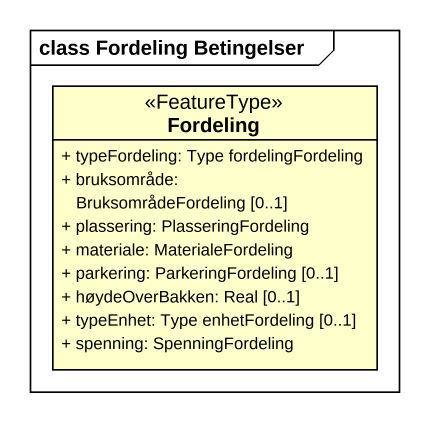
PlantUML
@startuml
mainframe class Fordeling Betingelser
hide circle
hide empty members
skinparam classAttributeIconSize 0
class Fordeling <<FeatureType>> {
  + typeFordeling: Type fordelingFordeling
  + bruksområde: BruksområdeFordeling [0..1]
  + plassering: PlasseringFordeling
  + materiale: MaterialeFordeling
  + parkering: ParkeringFordeling [0..1]
  + høydeOverBakken: Real [0..1]
  + typeEnhet: Type enhetFordeling [0..1]
  + spenning: SpenningFordeling
}
@enduml
